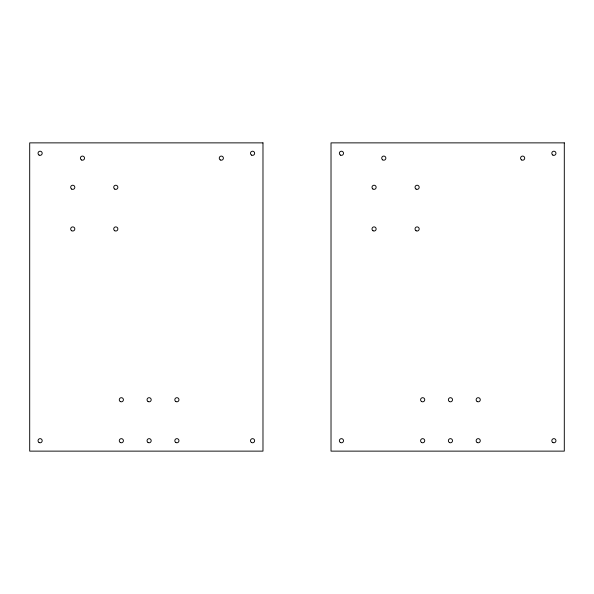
<?xml version="1.0" encoding="UTF-8"?>
<svg xmlns="http://www.w3.org/2000/svg" width="594" height="594" viewBox="0 0 594 594"><rect width="100%" height="100%" fill="white"/><g stroke="black" fill="none" stroke-linecap="round" stroke-linejoin="round"><path stroke-width="0.89" d="M262.979 142.872L29.7 142.872L29.7 451.128L262.979 451.128L262.979 142.872M564.3 142.872L331.021 142.872L331.021 451.128L564.3 451.128L564.3 142.872M416.067 189.107A2.086 2.086 0 0 0 419.193 187.303A2.086 2.086 0 0 0 416.067 185.499A2.086 2.086 0 0 0 416.067 189.107M416.067 230.762A2.086 2.086 0 0 0 419.193 228.957A2.086 2.086 0 0 0 416.067 227.153A2.086 2.086 0 0 0 416.067 230.762M372.869 189.003A2.086 2.086 0 0 0 376.143 187.489A2.086 2.086 0 0 0 373.188 185.41A2.086 2.086 0 0 0 372.869 189.003M373.025 230.762A2.086 2.086 0 0 0 376.151 228.957A2.086 2.086 0 0 0 373.025 227.153A2.086 2.086 0 0 0 373.025 230.762M449.398 401.559A2.086 2.086 0 0 0 452.517 399.755A2.086 2.086 0 0 0 449.398 397.95A2.086 2.086 0 0 0 449.398 401.559M421.621 401.559A2.086 2.086 0 0 0 424.747 399.755A2.086 2.086 0 0 0 421.621 397.95A2.086 2.086 0 0 0 421.621 401.559M477.168 401.559A2.086 2.086 0 0 0 480.294 399.755A2.086 2.086 0 0 0 477.168 397.95A2.086 2.086 0 0 0 477.168 401.559M552.843 155.086A2.086 2.086 0 0 0 555.969 153.282A2.086 2.086 0 0 0 552.843 151.477A2.086 2.086 0 0 0 552.843 155.086M340.392 155.086A2.086 2.086 0 0 0 343.518 153.282A2.086 2.086 0 0 0 340.392 151.477A2.086 2.086 0 0 0 340.392 155.086M552.843 442.523A2.086 2.086 0 0 0 555.969 440.718A2.086 2.086 0 0 0 552.843 438.914A2.086 2.086 0 0 0 552.843 442.523M340.392 442.523A2.086 2.086 0 0 0 343.518 440.718A2.086 2.086 0 0 0 340.392 438.914A2.086 2.086 0 0 0 340.392 442.523M521.599 159.949A2.086 2.086 0 0 0 524.725 158.145A2.086 2.086 0 0 0 521.599 156.341A2.086 2.086 0 0 0 521.599 159.949M382.588 159.845A2.086 2.086 0 0 0 385.862 158.331A2.086 2.086 0 0 0 382.907 156.252A2.086 2.086 0 0 0 382.588 159.845M421.621 442.523A2.086 2.086 0 0 0 424.747 440.718A2.086 2.086 0 0 0 421.621 438.914A2.086 2.086 0 0 0 421.621 442.523M449.398 442.523A2.086 2.086 0 0 0 452.517 440.718A2.086 2.086 0 0 0 449.398 438.914A2.086 2.086 0 0 0 449.398 442.523M477.168 442.523A2.086 2.086 0 0 0 480.294 440.718A2.086 2.086 0 0 0 477.168 438.914A2.086 2.086 0 0 0 477.168 442.523M114.753 189.107A2.086 2.086 0 0 0 117.872 187.303A2.086 2.086 0 0 0 114.753 185.499A2.086 2.086 0 0 0 114.753 189.107M114.753 230.762A2.086 2.086 0 0 0 117.872 228.957A2.086 2.086 0 0 0 114.753 227.153A2.086 2.086 0 0 0 114.753 230.762M71.703 189.107A2.086 2.086 0 0 0 74.829 187.303A2.086 2.086 0 0 0 71.703 185.499A2.086 2.086 0 0 0 71.703 189.107M71.703 230.762A2.086 2.086 0 0 0 74.829 228.957A2.086 2.086 0 0 0 71.703 227.153A2.086 2.086 0 0 0 71.703 230.762M148.077 401.559A2.086 2.086 0 0 0 151.203 399.755A2.086 2.086 0 0 0 148.077 397.95A2.086 2.086 0 0 0 148.077 401.559M120.307 401.559A2.086 2.086 0 0 0 123.426 399.755A2.086 2.086 0 0 0 120.307 397.95A2.086 2.086 0 0 0 120.307 401.559M175.846 401.559A2.086 2.086 0 0 0 178.972 399.755A2.086 2.086 0 0 0 175.846 397.95A2.086 2.086 0 0 0 175.846 401.559M251.522 155.086A2.086 2.086 0 0 0 254.648 153.282A2.086 2.086 0 0 0 251.522 151.477A2.086 2.086 0 0 0 251.522 155.086M39.07 155.086A2.086 2.086 0 0 0 42.196 153.282A2.086 2.086 0 0 0 39.07 151.477A2.086 2.086 0 0 0 39.07 155.086M251.522 442.523A2.086 2.086 0 0 0 254.648 440.718A2.086 2.086 0 0 0 251.522 438.914A2.086 2.086 0 0 0 251.522 442.523M39.07 442.523A2.086 2.086 0 0 0 42.196 440.718A2.086 2.086 0 0 0 39.07 438.914A2.086 2.086 0 0 0 39.07 442.523M220.285 159.949A2.086 2.086 0 0 0 223.403 158.145A2.086 2.086 0 0 0 220.285 156.341A2.086 2.086 0 0 0 220.285 159.949M81.423 159.949A2.086 2.086 0 0 0 84.548 158.145A2.086 2.086 0 0 0 81.423 156.341A2.086 2.086 0 0 0 81.423 159.949M120.307 442.523A2.086 2.086 0 0 0 123.426 440.718A2.086 2.086 0 0 0 120.307 438.914A2.086 2.086 0 0 0 120.307 442.523M148.077 442.523A2.086 2.086 0 0 0 151.203 440.718A2.086 2.086 0 0 0 148.077 438.914A2.086 2.086 0 0 0 148.077 442.523M175.846 442.523A2.086 2.086 0 0 0 178.972 440.718A2.086 2.086 0 0 0 175.846 438.914A2.086 2.086 0 0 0 175.846 442.523"/></g></svg>
